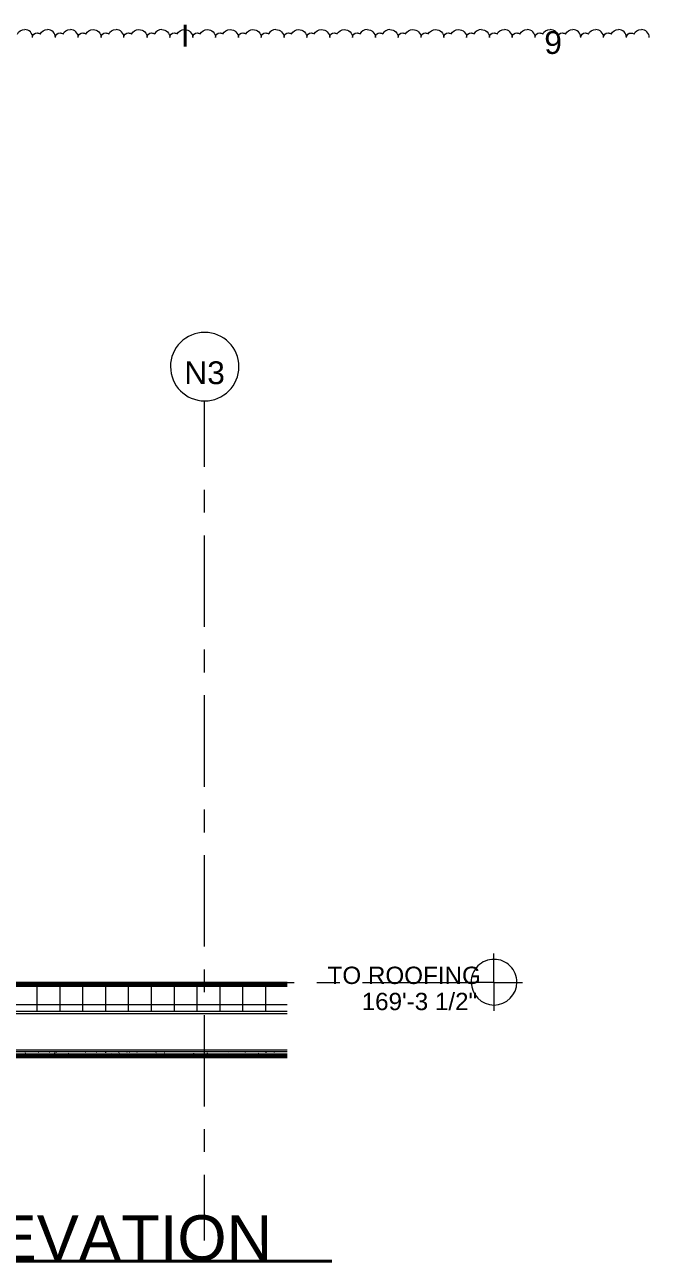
# Model space of a CAD drawing. Header units: inches. Extents: x -293 to 39679, y -468 to 488.
# Drawn here: x 574 to 602, y 432.6 to 488 of the extents above; entities that cross this region are included whole.
import ezdxf

# ---------------------------------------------------------------- set-up
doc = ezdxf.new("R2010")
doc.units = ezdxf.units.IN
doc.header["$MEASUREMENT"] = 0
doc.layers.add('PDF_Geometry', color=7, linetype='Continuous')
doc.layers.add('PDF_Text', color=7, linetype='Continuous')
doc.styles.add('PDF Arial', font='arial.ttf')

msp = doc.modelspace()

# ---------------------------------------------------------------- linework, layer by layer
at = {"layer": 'PDF_Geometry', "lineweight": 40}
for points in [[(581.16078, 488.04051), (581.16078, 487.05797)], [(541.67943, 432.61137), (587.73519, 432.61137)]]:
    msp.add_lwpolyline(points, dxfattribs=at)
at = {"layer": 'PDF_Geometry', "lineweight": 18}
for points in [[(574.32528, 487.46578), (574.32528, 487.46578)], [(574.32623, 487.46657), (574.32623, 487.46657)], [(575.34805, 487.46578), (575.34805, 487.46578)], [(575.34848, 487.46657), (575.34848, 487.46657)], [(576.37082, 487.46578), (576.37082, 487.46578)], [(576.37251, 487.46657), (576.37251, 487.46657)], [(577.39475, 487.46657), (577.39475, 487.46657)], [(577.39537, 487.46578), (577.39537, 487.46578)], [(578.41814, 487.46578), (578.41814, 487.46578)], [(578.41878, 487.46657), (578.41878, 487.46657)], [(579.45517, 487.46578), (579.45517, 487.46578)], [(579.45527, 487.46657), (579.45527, 487.46657)], [(580.47794, 487.46578), (580.47794, 487.46578)], [(580.4793, 487.46657), (580.4793, 487.46657)], [(581.50071, 487.46578), (581.50071, 487.46578)], [(581.50155, 487.46657), (581.50155, 487.46657)], [(582.52348, 487.46578), (582.52348, 487.46578)], [(582.52557, 487.46657), (582.52557, 487.46657)], [(583.54625, 487.46578), (583.54625, 487.46578)], [(583.54782, 487.46657), (583.54782, 487.46657)], [(584.5708, 487.46578), (584.5708, 487.46578)], [(584.57185, 487.46657), (584.57185, 487.46657)], [(585.59358, 487.46578), (585.59358, 487.46578)], [(585.59409, 487.46657), (585.59409, 487.46657)], [(586.61635, 487.46578), (586.61635, 487.46578)], [(586.61812, 487.46657), (586.61812, 487.46657)], [(587.63912, 487.46578), (587.63912, 487.46578)], [(587.64037, 487.46657), (587.64037, 487.46657)], [(588.66367, 487.46578), (588.66367, 487.46578)], [(588.66439, 487.46657), (588.66439, 487.46657)], [(589.68644, 487.46578), (589.68644, 487.46578)], [(589.68664, 487.46657), (589.68664, 487.46657)], [(590.70921, 487.46578), (590.70921, 487.46578)], [(590.71067, 487.46657), (590.71067, 487.46657)], [(591.73198, 487.46578), (591.73198, 487.46578)], [(591.73291, 487.46657), (591.73291, 487.46657)], [(592.75475, 487.46578), (592.75475, 487.46578)], [(592.75694, 487.46657), (592.75694, 487.46657)], [(593.77919, 487.46657), (593.77919, 487.46657)], [(593.77931, 487.46578), (593.77931, 487.46578)], [(594.80208, 487.46578), (594.80208, 487.46578)], [(594.80321, 487.46657), (594.80321, 487.46657)], [(595.82485, 487.46578), (595.82485, 487.46578)], [(595.82656, 487.46707), (595.82656, 487.46707)], [(596.84824, 487.46709), (596.84824, 487.46709)], [(596.84995, 487.46683), (596.84995, 487.46683)], [(597.87172, 487.46714), (597.87172, 487.46714)], [(597.87283, 487.46745), (597.87283, 487.46745)], [(598.89521, 487.46549), (598.89521, 487.46549)], [(598.89572, 487.46636), (598.89572, 487.46636)], [(599.91691, 487.46582), (599.91691, 487.46582)], [(599.9186, 487.46722), (599.9186, 487.46722)], [(600.94042, 487.46641), (600.94042, 487.46641)], [(600.94148, 487.46651), (600.94148, 487.46651)], [(601.96436, 487.4661), (601.96436, 487.4661)], [(585.73083, 445.05407), (539.29412, 445.05407)], [(585.73083, 445.01279), (539.29412, 445.01279)], [(585.73083, 443.8123), (539.29412, 443.8123)], [(585.73083, 443.70394), (539.29412, 443.70394)], [(585.73083, 442.08035), (539.29412, 442.08035)], [(585.73083, 441.99779), (539.29412, 441.99779)], [(585.73083, 441.88944), (539.29412, 441.88944)]]:
    msp.add_lwpolyline(points, dxfattribs=at)
at = {"layer": 'PDF_Geometry', "color": 161, "lineweight": 9, "true_color": 0xa9a9ff}
for points in [[(582.03373, 468.21796), (582.03373, 471.16434)], [(582.03373, 466.17111), (582.03373, 467.19453)], [(582.03373, 461.05568), (582.03373, 465.14768)], [(582.03373, 459.00883), (582.03373, 460.03225)], [(582.03373, 453.87982), (582.03373, 457.9854)], [(582.03373, 451.83297), (582.03373, 452.8564)], [(582.03373, 446.71754), (582.03373, 450.81124)], [(582.03373, 444.67069), (582.03373, 445.69412)], [(582.03373, 439.55526), (582.03373, 443.64896)], [(582.03373, 437.51011), (582.03373, 438.53184)], [(582.03373, 433.54031), (582.03373, 436.48668)]]:
    msp.add_lwpolyline(points, dxfattribs=at)
at = {"layer": 'PDF_Geometry', "lineweight": 9}
for points in [[(594.9932, 445.10767), (594.9932, 446.40291)], [(574.79043, 445.10926), (578.88281, 445.10926)], [(579.90586, 445.10786), (580.92857, 445.10786)], [(581.95241, 445.10895), (586.04521, 445.10895)], [(587.06769, 445.10744), (588.09097, 445.10744)], [(589.11397, 445.10731), (593.97032, 445.10731)], [(594.9932, 445.10767), (593.7104, 445.10767)], [(594.99312, 445.10764), (596.27625, 445.10764)], [(594.9932, 445.10767), (594.9932, 443.83909)]]:
    msp.add_lwpolyline(points, dxfattribs=at)
at = {"layer": 'PDF_Geometry', "lineweight": 53}
for points in [[(539.29412, 445.06783), (585.73083, 445.06783)], [(585.73083, 441.79312), (539.29412, 441.79312)]]:
    msp.add_lwpolyline(points, dxfattribs=at)
at = {"layer": 'PDF_Geometry', "color": 250, "lineweight": 9, "true_color": 0x191919}
for points in [[(585.73083, 444.93196), (539.29412, 444.93196)], [(574.53112, 443.8128), (574.53112, 445.01322)], [(575.554, 443.81289), (575.554, 445.0129)], [(576.57688, 443.81254), (576.57688, 445.0121)], [(577.59976, 443.81183), (577.59976, 445.01258)], [(578.62264, 443.81084), (578.62264, 445.01274)], [(579.64553, 443.81132), (579.64553, 445.01099)], [(580.68397, 443.81209), (580.68397, 445.01293)], [(581.70685, 443.8123), (581.70685, 445.01251)], [(582.72974, 443.81253), (582.72974, 445.01209)], [(583.75262, 443.81287), (583.75262, 445.01343)], [(584.7755, 443.81168), (584.7755, 445.01151)], [(585.73083, 444.11328), (539.29412, 444.11328)]]:
    msp.add_lwpolyline(points, dxfattribs=at)
at = {"layer": 'PDF_Geometry', "color": 250, "lineweight": 9, "true_color": 0x1e1e1e}
for points in [[(573.99966, 441.95842), (573.98648, 441.94358)], [(574.10862, 441.82187), (574.09543, 441.83506)], [(574.40895, 441.82154), (574.42216, 441.82154)], [(574.57127, 441.98389), (574.58448, 441.98389)], [(574.69344, 441.79211), (574.69344, 441.79211)], [(574.73581, 441.82107), (574.74903, 441.82107)], [(574.87134, 441.83452), (574.85811, 441.81964)], [(575.06268, 441.98369), (575.07591, 441.98369)], [(575.08925, 441.88824), (575.08925, 441.88824)], [(575.3094, 441.95865), (575.3094, 441.94375)], [(575.34942, 441.97007), (575.33617, 441.98498)], [(575.38954, 441.98364), (575.40279, 441.98364)], [(575.55408, 441.82108), (575.56734, 441.82108)], [(575.6763, 441.92961), (575.6763, 441.91634)], [(575.70298, 441.99687), (575.70298, 441.99687)], [(575.93647, 441.93096), (575.92319, 441.94424)], [(576.04548, 441.82066), (576.05877, 441.82066)], [(576.15439, 441.87544), (576.15439, 441.88873)], [(576.18107, 441.8198), (576.18107, 441.8198)], [(576.21003, 441.98587), (576.22332, 441.98587)], [(576.53689, 441.82028), (576.5502, 441.82028)], [(576.5502, 441.80697), (576.5502, 441.79366)], [(576.65916, 441.98507), (576.65916, 441.98507)], [(576.69921, 441.98325), (576.71252, 441.98325)], [(576.99937, 441.92858), (576.98604, 441.91525)], [(577.19061, 441.98436), (577.20395, 441.98436)], [(577.3685, 441.90217), (577.35515, 441.88882)], [(577.35516, 441.88851), (577.35516, 441.88851)], [(577.5197, 441.82137), (577.53305, 441.82137)], [(577.6131, 441.95674), (577.6131, 441.9701)], [(577.84659, 441.9024), (577.83322, 441.91745)], [(577.87327, 441.79261), (577.8599, 441.79261)], [(578.00888, 441.8192), (578.02226, 441.8192)], [(578.17342, 441.98347), (578.18681, 441.98347)], [(578.21349, 441.92873), (578.2001, 441.92873)], [(578.33796, 441.8212), (578.35136, 441.8212)], [(578.43141, 441.86106), (578.43141, 441.87446)], [(578.54037, 441.98376), (578.54037, 441.97035)], [(578.65155, 441.80838), (578.65155, 441.80838)], [(578.66482, 441.98482), (578.67823, 441.98482)], [(578.99168, 441.98362), (579.00511, 441.98362)], [(579.16966, 441.90229), (579.15623, 441.91573)], [(579.15623, 441.82166), (579.16966, 441.82166)], [(579.41427, 441.84672), (579.41427, 441.84672)], [(579.63218, 441.91494), (579.63218, 441.90148)], [(579.64763, 441.82125), (579.66109, 441.82125)], [(579.80995, 441.98444), (579.82342, 441.98444)], [(579.86567, 441.97157), (579.8522, 441.9581)], [(580.12361, 441.88793), (580.11013, 441.88793)], [(580.11027, 441.88785), (580.11027, 441.90302)], [(580.1503, 441.81896), (580.1503, 441.81896)], [(580.23257, 441.94274), (580.21908, 441.94274)], [(580.31485, 441.9839), (580.31485, 441.9839)], [(580.34153, 441.8339), (580.34153, 441.84739)], [(580.71066, 441.8479), (580.69714, 441.86142)], [(580.73734, 441.84795), (580.72383, 441.83443)], [(580.80627, 441.98518), (580.80627, 441.98518)], [(580.92857, 441.7929), (580.92857, 441.80642)], [(581.10647, 441.82045), (581.09294, 441.82045)], [(581.13315, 441.82042), (581.13315, 441.82042)], [(581.5423, 441.94254), (581.5423, 441.92899)], [(581.62458, 441.82051), (581.62458, 441.82051)], [(581.66461, 441.83389), (581.65105, 441.84745)], [(581.78913, 441.98477), (581.78913, 441.98477)], [(581.91143, 441.91657), (581.91143, 441.91657)], [(581.95146, 441.81962), (581.95146, 441.81962)], [(582.16938, 441.9426), (582.16938, 441.95619)], [(582.27833, 441.98282), (582.27833, 441.98282)], [(582.4162, 441.82078), (582.4162, 441.80718)], [(582.62078, 441.821), (582.60717, 441.83461)], [(582.60744, 441.98442), (582.60744, 441.98442)], [(582.76976, 441.81963), (582.76976, 441.81963)], [(582.7831, 441.79224), (582.7831, 441.79224)], [(583.09886, 441.9989), (583.08523, 441.98527)], [(583.20782, 441.79319), (583.20782, 441.79319)], [(583.26119, 441.81968), (583.26119, 441.81968)], [(583.42574, 441.9849), (583.42574, 441.9849)], [(583.75262, 441.81991), (583.75262, 441.81991)], [(583.86158, 441.97026), (583.84791, 441.98392)], [(583.91717, 441.98491), (583.91717, 441.98491)], [(583.97054, 441.87454), (583.95686, 441.86087)], [(584.18845, 441.92895), (584.18845, 441.92895)], [(584.21736, 441.99879), (584.21736, 441.99879)], [(584.4086, 441.9988), (584.4086, 441.9851)], [(584.4086, 441.9851), (584.4086, 441.9851)], [(584.44862, 441.92945), (584.43493, 441.94315)], [(584.66654, 441.87541), (584.66654, 441.87541)], [(584.73547, 441.82093), (584.73547, 441.82093)], [(584.7755, 441.9708), (584.7755, 441.95708)], [(585.06235, 441.80669), (585.06235, 441.79297)], [(585.17131, 441.97058), (585.17131, 441.98431)], [(585.2269, 441.82174), (585.2269, 441.82174)], [(585.28027, 441.86149), (585.28027, 441.86149)], [(585.38923, 441.98415), (585.38923, 441.98415)], [(585.55378, 441.82023), (585.55378, 441.82023)], [(585.6494, 441.84863), (585.6494, 441.83487)]]:
    msp.add_lwpolyline(points, dxfattribs=at)
at = {"layer": 'PDF_Geometry', "lineweight": 18}
for centre, radius, start, end in [((573.97322, 487.4683), 0.35207, 359.588924, 90.411076), ((574.99599, 487.4683), 0.35207, 359.588924, 90.411076), ((576.01876, 487.4683), 0.35207, 359.588924, 90.411076), ((578.06609, 487.4683), 0.35207, 359.588924, 90.411076), ((580.10489, 487.45038), 0.37001, 89.347841, 151.010023), ((585.22053, 487.45038), 0.37001, 89.347841, 151.010023), ((589.31221, 487.45241), 0.36799, 89.160611, 151.197252), ((590.33616, 487.45038), 0.37001, 89.347841, 151.010023), ((594.42903, 487.45038), 0.37001, 89.347841, 151.010023), ((595.47279, 487.4683), 0.35207, 359.588924, 90.411076), ((596.49704, 487.46974), 0.35292, 359.527119, 90.184238), ((597.5202, 487.4701), 0.35265, 359.569365, 90.430635), ((598.54377, 487.46915), 0.35195, 359.545854, 90.454146), ((599.56622, 487.469), 0.35239, 359.710637, 90.289363), ((600.58901, 487.46942), 0.35249, 359.525902, 90.474098), ((601.61262, 487.46915), 0.35176, 359.501913, 90.498087)]:
    msp.add_arc(centre, radius, start, end, dxfattribs=at)
at = {"layer": 'PDF_Geometry', "color": 253, "lineweight": 9, "true_color": 0xa9a9a9}
for centre, radius, start, end in [((582.03108, 472.7209), 1.52667, 89.905645, 180.094355), ((582.03677, 472.70959), 1.53798, 0.327783, 90.118096), ((582.0424, 472.71521), 1.53798, 179.881904, 269.672217), ((582.02543, 472.72655), 1.54932, 270.301974, 359.698026)]:
    msp.add_arc(centre, radius, start, end, dxfattribs=at)
at = {"layer": 'PDF_Geometry', "lineweight": 9}
for centre, radius, start, end in [((594.99802, 445.13235), 1.01342, 89.427537, 180.572463), ((595.01042, 445.12449), 1.02123, 359.872774, 90.127226), ((595.00816, 445.12223), 1.02351, 180.000518, 269.999482), ((595.00006, 445.13032), 1.03162, 270.449477, 359.550523)]:
    msp.add_arc(centre, radius, start, end, dxfattribs=at)
at = {"layer": 'PDF_Geometry', "lineweight": 18}
for points in [[(573.64284, 487.61545), (573.69807, 487.75265), (573.82102, 487.82036), (573.97069, 487.82036)], [(574.66561, 487.61545), (574.72084, 487.75265), (574.84379, 487.82036), (574.99347, 487.82036)], [(575.68838, 487.61545), (575.74362, 487.75265), (575.86656, 487.82036), (576.01624, 487.82036)], [(576.71293, 487.61545), (576.76639, 487.75265), (576.88933, 487.82036), (577.03901, 487.82036)], [(577.03901, 487.82036), (577.23144, 487.82036), (577.39537, 487.67069), (577.39537, 487.46578)], [(577.7357, 487.61545), (577.79094, 487.75265), (577.9121, 487.82036), (578.06356, 487.82036)], [(578.75847, 487.61545), (578.81371, 487.75265), (578.94913, 487.82036), (579.08633, 487.82036)], [(579.08633, 487.82036), (579.29124, 487.82036), (579.45517, 487.67069), (579.45517, 487.46578)], [(580.1091, 487.82036), (580.31401, 487.82036), (580.47794, 487.67069), (580.47794, 487.46578)], [(580.8058, 487.62971), (580.87351, 487.75265), (580.99645, 487.82036), (581.13187, 487.82036)], [(581.13187, 487.82036), (581.33678, 487.82036), (581.50071, 487.67069), (581.50071, 487.46578)], [(581.82857, 487.62971), (581.89628, 487.75265), (582.01922, 487.82036), (582.15642, 487.82036)], [(582.15642, 487.82036), (582.35955, 487.82036), (582.52348, 487.67069), (582.52348, 487.46578)], [(582.85134, 487.62971), (582.91905, 487.75265), (583.04199, 487.82036), (583.1792, 487.82036)], [(583.1792, 487.82036), (583.38411, 487.82036), (583.54625, 487.67069), (583.54625, 487.46578)], [(583.87411, 487.62971), (583.94182, 487.75265), (584.06477, 487.82036), (584.20197, 487.82036)], [(584.20197, 487.82036), (584.40688, 487.82036), (584.5708, 487.67069), (584.5708, 487.46578)], [(585.22474, 487.82036), (585.42965, 487.82036), (585.59358, 487.67069), (585.59358, 487.46578)], [(585.92143, 487.62971), (585.98914, 487.75265), (586.11209, 487.82036), (586.24751, 487.82036)], [(586.24751, 487.82036), (586.45242, 487.82036), (586.61635, 487.67069), (586.61635, 487.46578)], [(586.9442, 487.62971), (587.01191, 487.75265), (587.13486, 487.82036), (587.27206, 487.82036)], [(587.27206, 487.82036), (587.47519, 487.82036), (587.63912, 487.67069), (587.63912, 487.46578)], [(587.96697, 487.62971), (588.03468, 487.75265), (588.15763, 487.82036), (588.29483, 487.82036)], [(588.29483, 487.82036), (588.49974, 487.82036), (588.66367, 487.67069), (588.66367, 487.46578)], [(589.3176, 487.82036), (589.52251, 487.82036), (589.68644, 487.67069), (589.68644, 487.46578)], [(590.34037, 487.82036), (590.54528, 487.82036), (590.70921, 487.67069), (590.70921, 487.46578)], [(591.03707, 487.62971), (591.10478, 487.75265), (591.22772, 487.82036), (591.36314, 487.82036)], [(591.36314, 487.82036), (591.56805, 487.82036), (591.73198, 487.67069), (591.73198, 487.46578)], [(592.05984, 487.62971), (592.12755, 487.75265), (592.2505, 487.82036), (592.3877, 487.82036)], [(592.3877, 487.82036), (592.59082, 487.82036), (592.75475, 487.67069), (592.75475, 487.46578)], [(593.08261, 487.62971), (593.15032, 487.75265), (593.27327, 487.82036), (593.41047, 487.82036)], [(593.41047, 487.82036), (593.61538, 487.82036), (593.77931, 487.67069), (593.77931, 487.46578)], [(594.43324, 487.82036), (594.63815, 487.82036), (594.80208, 487.67069), (594.80208, 487.46578)], [(595.14241, 487.61545), (595.19764, 487.75265), (595.32059, 487.82036), (595.47026, 487.82036)], [(596.16868, 487.61703), (596.22232, 487.75472), (596.3457, 487.82266), (596.49591, 487.82266)], [(597.19096, 487.61818), (597.2448, 487.75455), (597.36861, 487.82274), (597.51754, 487.82274)], [(598.21326, 487.61761), (598.26728, 487.75266), (598.39153, 487.82109), (598.54098, 487.82109)], [(599.23738, 487.6172), (599.29159, 487.75272), (599.41446, 487.82138), (599.56444, 487.82138)], [(600.25971, 487.61701), (600.31411, 487.753), (600.4374, 487.8219), (600.58609, 487.8219)], [(601.28205, 487.61711), (601.33664, 487.75358), (601.46036, 487.8209), (601.60956, 487.8209)], [(574.32623, 487.46657), (574.32623, 487.58946), (574.40816, 487.67138), (574.53104, 487.67138)], [(574.53104, 487.67138), (574.572, 487.67138), (574.62543, 487.65713), (574.66639, 487.63042)], [(575.34848, 487.46657), (575.34848, 487.58946), (575.4304, 487.67138), (575.55329, 487.67138)], [(575.55329, 487.67138), (575.59425, 487.67138), (575.64945, 487.65713), (575.69042, 487.63042)], [(576.37251, 487.46657), (576.37251, 487.58946), (576.45443, 487.67138), (576.57731, 487.67138)], [(576.57731, 487.67138), (576.61827, 487.67138), (576.6717, 487.65713), (576.71266, 487.63042)], [(577.39475, 487.46657), (577.39475, 487.58946), (577.47668, 487.67138), (577.59956, 487.67138)], [(577.59956, 487.67138), (577.64052, 487.67138), (577.69573, 487.65713), (577.73669, 487.63042)], [(578.41878, 487.46657), (578.41878, 487.58946), (578.5007, 487.67138), (578.62359, 487.67138)], [(578.62359, 487.67138), (578.66455, 487.67138), (578.71797, 487.65713), (578.75894, 487.63042)], [(579.45527, 487.46657), (579.45527, 487.58946), (579.5372, 487.67138), (579.66008, 487.67138)], [(579.66008, 487.67138), (579.70104, 487.67138), (579.75625, 487.65713), (579.79721, 487.63042)], [(580.4793, 487.46657), (580.4793, 487.58946), (580.56122, 487.67138), (580.68411, 487.67138)], [(580.68411, 487.67138), (580.72329, 487.67138), (580.77849, 487.65713), (580.81946, 487.63042)], [(581.50155, 487.46657), (581.50155, 487.58946), (581.58347, 487.67138), (581.70635, 487.67138)], [(581.70635, 487.67138), (581.74731, 487.67138), (581.80252, 487.65713), (581.84348, 487.63042)], [(582.52557, 487.46657), (582.52557, 487.58946), (582.6075, 487.67138), (582.73038, 487.67138)], [(582.73038, 487.67138), (582.77134, 487.67138), (582.82477, 487.65713), (582.86573, 487.63042)], [(583.54782, 487.46657), (583.54782, 487.58946), (583.62974, 487.67138), (583.75263, 487.67138)], [(583.75263, 487.67138), (583.79359, 487.67138), (583.8488, 487.65713), (583.88976, 487.63042)], [(584.57185, 487.46657), (584.57185, 487.58946), (584.65377, 487.67138), (584.77665, 487.67138)], [(584.77665, 487.67138), (584.81761, 487.67138), (584.87104, 487.65713), (584.912, 487.63042)], [(585.59409, 487.46657), (585.59409, 487.58946), (585.67602, 487.67138), (585.7989, 487.67138)], [(585.7989, 487.67138), (585.83986, 487.67138), (585.89507, 487.65713), (585.93603, 487.63042)], [(586.61812, 487.46657), (586.61812, 487.58946), (586.70004, 487.67138), (586.82293, 487.67138)], [(586.82293, 487.67138), (586.86389, 487.67138), (586.91731, 487.65713), (586.95828, 487.63042)], [(587.64037, 487.46657), (587.64037, 487.58946), (587.72229, 487.67138), (587.84517, 487.67138)], [(587.84517, 487.67138), (587.88613, 487.67138), (587.94134, 487.65713), (587.9823, 487.63042)], [(588.66439, 487.46657), (588.66439, 487.58946), (588.74632, 487.67138), (588.8692, 487.67138)], [(588.8692, 487.67138), (588.91016, 487.67138), (588.96359, 487.65713), (589.00455, 487.63042)], [(589.68664, 487.46657), (589.68664, 487.58946), (589.76856, 487.67138), (589.89145, 487.67138)], [(589.89145, 487.67138), (589.93241, 487.67138), (589.98761, 487.65713), (590.02858, 487.63042)], [(590.71067, 487.46657), (590.71067, 487.58946), (590.79259, 487.67138), (590.91547, 487.67138)], [(590.91547, 487.67138), (590.95643, 487.67138), (591.00986, 487.65713), (591.05082, 487.63042)], [(591.73291, 487.46657), (591.73291, 487.58946), (591.81484, 487.67138), (591.93772, 487.67138)], [(591.93772, 487.67138), (591.97868, 487.67138), (592.03389, 487.65713), (592.07485, 487.63042)], [(592.75694, 487.46657), (592.75694, 487.58946), (592.83886, 487.67138), (592.96175, 487.67138)], [(592.96175, 487.67138), (593.00271, 487.67138), (593.05613, 487.65713), (593.0971, 487.63042)], [(593.77919, 487.46657), (593.77919, 487.58946), (593.86111, 487.67138), (593.98399, 487.67138)], [(593.98399, 487.67138), (594.02495, 487.67138), (594.08016, 487.65713), (594.12112, 487.63042)], [(594.80321, 487.46657), (594.80321, 487.58946), (594.88514, 487.67138), (595.00802, 487.67138)], [(595.00802, 487.67138), (595.04898, 487.67138), (595.10241, 487.65713), (595.14337, 487.63042)], [(595.82656, 487.46707), (595.82656, 487.59016), (595.90862, 487.67223), (596.03171, 487.67223)], [(596.03171, 487.67223), (596.07096, 487.67223), (596.12626, 487.65795), (596.16729, 487.63119)], [(596.84824, 487.46709), (596.84824, 487.58882), (596.93059, 487.67117), (597.05412, 487.67117)], [(597.05412, 487.67117), (597.09529, 487.67117), (597.149, 487.65864), (597.19017, 487.63)], [(597.87172, 487.46714), (597.87172, 487.5893), (597.95436, 487.67194), (598.07652, 487.67194)], [(598.07652, 487.67194), (598.11784, 487.67194), (598.17174, 487.65757), (598.21305, 487.63062)], [(598.89521, 487.46549), (598.89521, 487.58988), (598.97634, 487.67101), (599.09893, 487.67101)], [(599.09893, 487.67101), (599.14039, 487.67101), (599.19447, 487.65658), (599.23594, 487.62954)], [(599.91691, 487.46582), (599.91691, 487.58884), (600.00013, 487.67024), (600.12314, 487.67024)], [(600.12314, 487.67024), (600.16294, 487.67024), (600.21721, 487.65758), (600.25882, 487.63045)], [(600.94042, 487.46641), (600.94042, 487.58804), (601.02211, 487.66973), (601.14555, 487.66973)], [(601.14555, 487.66973), (601.18549, 487.66973), (601.23995, 487.65702), (601.2817, 487.62979)]]:
    msp.add_open_spline(points, degree=3, dxfattribs=at)

# ---------------------------------------------------------------- texts
at = {"layer": 'PDF_Text', "attachment_point": 7, "style": 'PDF Arial'}
for s, insert, char_height in [('9', (597.25825, 486.71688), 1.02043), ('TO ROOFING', (587.54511, 445.03015), 0.776563), ('169\'-3 1/2"', (589.07302, 443.85693), 0.7765629), ('DOGHOUSE WEST ELEVATION', (542.82645, 432.61598), 2.0307919)]:
    msp.add_mtext(s, dxfattribs=dict(at, insert=insert, char_height=char_height))
at = {"layer": 'PDF_Text', "color": 253, "true_color": 0xa9a9a9, "insert": (581.1197, 471.91525), "char_height": 1.020429, "attachment_point": 7, "style": 'PDF Arial'}
msp.add_mtext('N3', dxfattribs=at)

doc.saveas('drawing.dxf')
